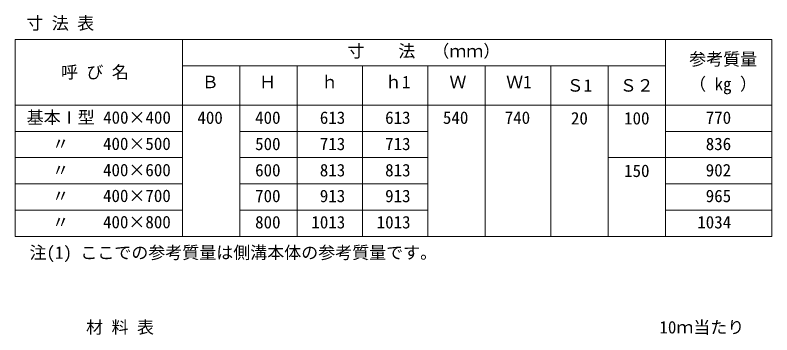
# Model space of a CAD drawing. Units: millimetres at full size; details may follow other scales. Extents: x 6872 to 78201, y -34623 to -7860.
# Drawn here: x 21765 to 24073, y -23252 to -22278 of the extents above; entities that cross this region are included whole.
import ezdxf
from ezdxf.enums import TextEntityAlignment as Align

# ---------------------------------------------------------------- set-up
doc = ezdxf.new("R2010")
doc.units = ezdxf.units.MM
doc.header["$LTSCALE"] = 16
doc.layers.add('0_2', color=7, linetype='Continuous', lineweight=20)
doc.styles.add('ＭＳ ゴシック', font='')
doc.styles.get('ＭＳ ゴシック').set_extended_font_data('MS Gothic')

msp = doc.modelspace()

# ---------------------------------------------------------------- linework, layer by layer
at = {"layer": '0_2'}
for p, q in [((21764.71, -22352.22), (24072.52, -22352.22)), ((21764.71, -22352.22), (21764.71, -22952.22)), ((22274.71, -22352.22), (22274.71, -22952.22)), ((23748.12, -22352.22), (23748.12, -22952.22)), ((23748.12, -22352.22), (23748.12, -22952.22)), ((24072.52, -22352.22), (24072.52, -22952.22)), ((22274.71, -22432.22), (23748.12, -22432.22)), ((22449.71, -22432.22), (22449.71, -22952.22)), ((22624.71, -22432.22), (22624.71, -22952.22)), ((22823.91, -22432.22), (22823.91, -22952.22)), ((23023.12, -22432.22), (23023.12, -22952.22)), ((23198.12, -22432.22), (23198.12, -22952.22)), ((23398.12, -22432.22), (23398.12, -22952.22)), ((23573.12, -22432.22), (23573.12, -22952.22)), ((21764.71, -22552.22), (24072.52, -22552.22)), ((21764.71, -22552.22), (22417.73, -22552.22)), ((21764.71, -22632.22), (22274.71, -22632.22)), ((22449.71, -22632.22), (23023.12, -22632.22)), ((23748.12, -22632.22), (24072.52, -22632.22)), ((22274.71, -22712.22), (21764.71, -22712.22)), ((22449.71, -22712.22), (23023.12, -22712.22)), ((23573.12, -22712.22), (24072.52, -22712.22)), ((21764.71, -22792.22), (22274.71, -22792.22)), ((22449.71, -22792.22), (23023.12, -22792.22)), ((23748.12, -22792.22), (24072.52, -22792.22)), ((22274.71, -22872.22), (21764.71, -22872.22)), ((22449.71, -22872.22), (23023.12, -22872.22)), ((23748.12, -22872.22), (24072.52, -22872.22)), ((21764.71, -22952.22), (24072.52, -22952.22))]:
    msp.add_line(p, q, dxfattribs=at)

# ---------------------------------------------------------------- texts
at = {"layer": '0_2', "style": 'ＭＳ ゴシック'}
for s, p in [('寸 法 表', (21798.73, -22333.14)), ('参考質量', (23820.22, -22442.59)), ('呼 び 名', (21904.31, -22482.27)), ('Ｂ', (22333.9, -22512.21)), ('Ｈ', (22508.78, -22512.21)), ('ｈ', (22697.84, -22512.21)), ('ｈ1', (22892.41, -22512.21)), ('Ｗ', (23089.18, -22512.21)), ('Ｗ1', (23262.15, -22512.21)), ('（ kg ）', (23820.22, -22518.22)), ('基本Ⅰ型 400×400', (21800.02, -22620.28)), ('400', (22320.53, -22620.72)), ('400', (22496.62, -22620.72)), (' 613', (22668.08, -22620.72)), (' 613', (22867.29, -22620.72)), ('540', (23069.35, -22620.72)), ('740', (23257.83, -22620.72)), (' 770', (23845.03, -22620.72)), ('   〃    400×500', (21800.02, -22700.28)), ('500', (22496.62, -22700.72)), (' 713', (22668.08, -22700.72)), (' 713', (22867.29, -22700.72)), (' 836', (23845.03, -22700.72)), ('   〃    400×600', (21800.02, -22780.28)), ('600', (22496.62, -22780.72)), (' 813', (22668.08, -22780.72)), (' 813', (22867.29, -22780.72)), (' 902', (23845.03, -22780.72)), ('   〃    400×700', (21800.02, -22858.8)), ('700', (22496.62, -22859.24)), (' 913', (22668.08, -22859.24)), (' 913', (22867.29, -22859.24)), (' 965', (23845.03, -22859.24)), ('   〃    400×800', (21800.02, -22938.8)), ('800', (22496.62, -22939.24)), ('1013', (22668.08, -22939.24)), ('1013', (22867.29, -22939.24)), ('1034', (23845.03, -22939.24)), ('注(1) ここでの参考質量は側溝本体の参考質量です。', (21808.54, -23031.7)), ('10ｍ当たり', (23729.61, -23259.14))]:
    msp.add_text(s, height=37.98, dxfattribs=at).set_placement(p, align=Align.BOTTOM_LEFT)
for s, p in [('寸\u3000  法\u3000（ｍｍ）', (23011.21, -22417.89)), ('材 料 表', (22084.62, -23259.14))]:
    msp.add_text(s, height=37.98, dxfattribs=at).set_placement(p, align=Align.BOTTOM_CENTER)
for s, p in [('Ｓ1', (23485.62, -22492.22)), ('Ｓ２', (23660.62, -22492.22)), ('20', (23485.62, -22592.22)), ('100', (23660.62, -22592.22)), ('150', (23660.62, -22752.22))]:
    msp.add_text(s, height=37.98, dxfattribs=at).set_placement(p, align=Align.MIDDLE_CENTER)

doc.saveas('drawing.dxf')
